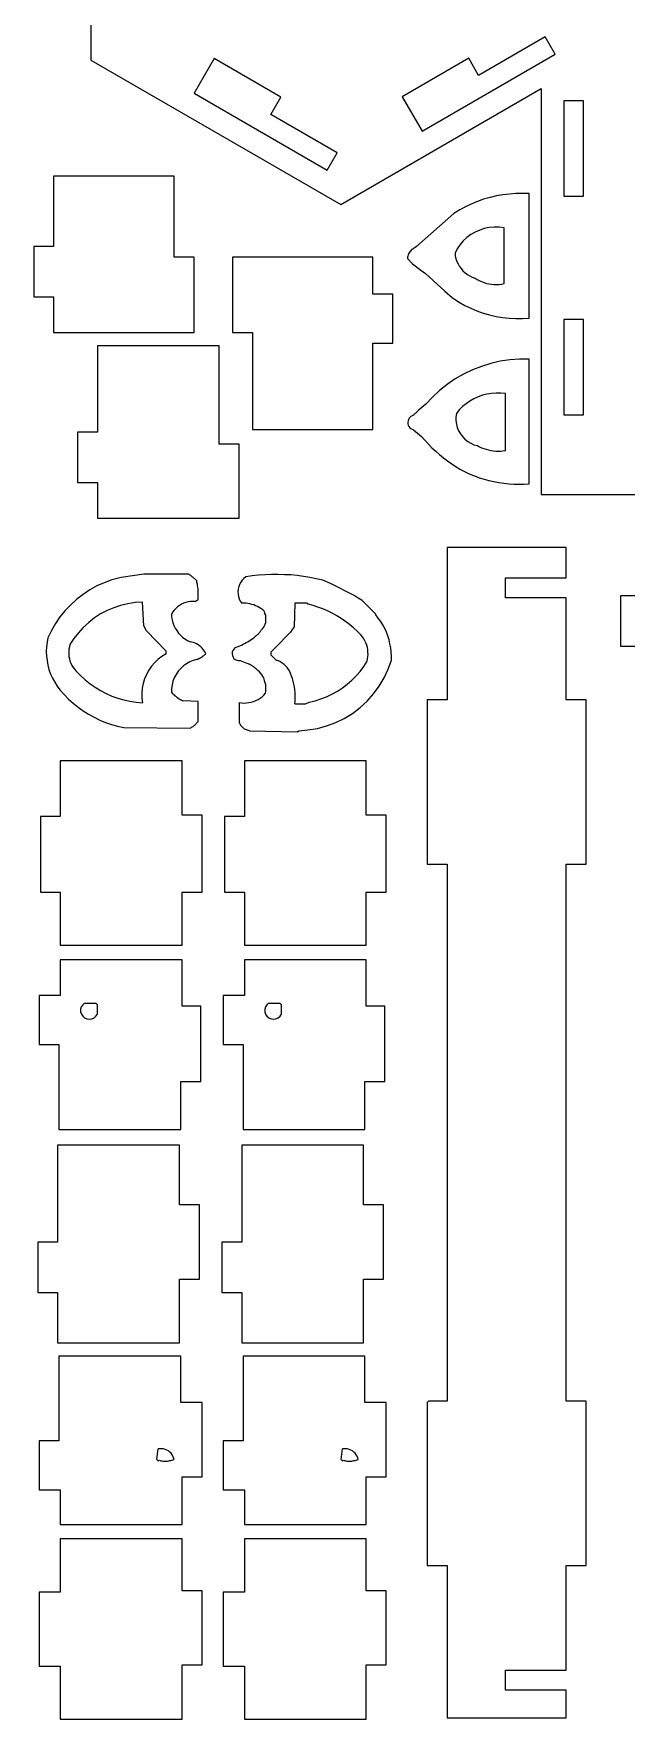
# Model space of a CAD drawing. Extents: x -3998 to 3998, y -3549 to 3549.
# Drawn here: x -608 to -161, y -3451 to -2179 of the extents above; entities that cross this region are included whole.
import ezdxf

# ---------------------------------------------------------------- set-up
doc = ezdxf.new("R2010")
doc.units = 0
doc.header["$MEASUREMENT"] = 0
doc.layers.get('0').update_dxf_attribs({"linetype": 'CONTINUOUS'})

msp = doc.modelspace()

# ---------------------------------------------------------------- linework, layer by layer
for p, q in [((-564.8, -1979.6), (-564.8, -2199.3)), ((-221.7, -2181.7), (-272, -2210.7)), ((-214.2, -2194.7), (-221.7, -2181.7)), ((-564.8, -2199.3), (-375.9, -2308.2)), ((-471.7, -2198.1), (-486.7, -2224.1)), ((-421.4, -2227.1), (-471.7, -2198.1)), ((-279.5, -2197.8), (-329.7, -2226.8)), ((-314.7, -2252.7), (-214.2, -2194.7)), ((-272, -2210.7), (-279.5, -2197.8)), ((-486.7, -2224.1), (-386.2, -2282.1)), ((-375.9, -2308.2), (-224.8, -2220.6)), ((-224.8, -2220.6), (-224.8, -2526.8)), ((-428.9, -2240.1), (-421.4, -2227.1)), ((-329.7, -2226.8), (-314.7, -2252.7)), ((-192.8, -2229.8), (-207.8, -2229.8)), ((-207.8, -2229.8), (-207.8, -2301.8)), ((-192.8, -2301.8), (-192.8, -2229.8)), ((-378.7, -2269.1), (-428.9, -2240.1)), ((-386.2, -2282.1), (-378.7, -2269.1)), ((-592.8, -2286.8), (-592.8, -2339.8)), ((-501.8, -2286.8), (-592.8, -2286.8)), ((-501.8, -2347.8), (-501.8, -2286.8)), ((-253.7, -2300.8), (-258.6, -2301.7)), ((-248.7, -2300.2), (-253.7, -2300.8)), ((-243.8, -2299.8), (-248.7, -2300.2)), ((-238.8, -2299.7), (-243.8, -2299.8)), ((-233.8, -2299.8), (-238.8, -2299.7)), ((-233.8, -2393.8), (-233.8, -2299.8)), ((-286.3, -2312.2), (-290.6, -2314.8)), ((-282, -2309.9), (-286.3, -2312.2)), ((-277.5, -2307.8), (-282, -2309.9)), ((-272.9, -2305.9), (-277.5, -2307.8)), ((-268.2, -2304.2), (-272.9, -2305.9)), ((-263.4, -2302.8), (-268.2, -2304.2)), ((-258.6, -2301.7), (-263.4, -2302.8)), ((-207.8, -2301.8), (-192.8, -2301.8)), ((-290.7, -2315), (-318.8, -2339.8)), ((-290.6, -2314.8), (-290.7, -2315)), ((-267.7, -2326.2), (-271.2, -2327.4)), ((-264, -2325.5), (-267.7, -2326.2)), ((-260.3, -2325.2), (-264, -2325.5)), ((-256.5, -2325.3), (-260.3, -2325.2)), ((-252.8, -2325.8), (-256.5, -2325.3)), ((-252.8, -2367.8), (-252.8, -2325.8)), ((-286, -2338.4), (-288.1, -2341.5)), ((-283.6, -2335.6), (-286, -2338.4)), ((-280.9, -2333), (-283.6, -2335.6)), ((-277.9, -2330.8), (-280.9, -2333)), ((-274.6, -2328.9), (-277.9, -2330.8)), ((-271.2, -2327.4), (-274.6, -2328.9)), ((-607.8, -2339.8), (-607.8, -2377.8)), ((-592.8, -2339.8), (-607.8, -2339.8)), ((-486.8, -2347.8), (-501.8, -2347.8)), ((-486.8, -2404.8), (-486.8, -2347.8)), ((-457.8, -2347.8), (-457.8, -2404.8)), ((-351.8, -2347.8), (-457.8, -2347.8)), ((-351.8, -2375.8), (-351.8, -2347.8)), ((-325.7, -2347.9), (-325.8, -2348.8)), ((-325.8, -2348.8), (-321.8, -2352.8)), ((-325.5, -2347.1), (-325.7, -2347.9)), ((-325.3, -2346.2), (-325.5, -2347.1)), ((-324.9, -2345.4), (-325.3, -2346.2)), ((-324.5, -2344.7), (-324.9, -2345.4)), ((-324, -2343.9), (-324.5, -2344.7)), ((-323.5, -2343.2), (-324, -2343.9)), ((-322.9, -2342.6), (-323.5, -2343.2)), ((-322.2, -2342), (-322.9, -2342.6)), ((-321.5, -2341.5), (-322.2, -2342)), ((-320.7, -2341), (-321.5, -2341.5)), ((-319.9, -2340.6), (-320.7, -2341)), ((-318.8, -2339.8), (-319.9, -2340.6)), ((-288.1, -2341.5), (-289.8, -2344.8)), ((-289.8, -2344.8), (-289.6, -2346.9)), ((-289.6, -2346.9), (-289.1, -2349)), ((-289.1, -2349), (-288.4, -2351)), ((-288.4, -2351), (-287.5, -2353)), ((-321.8, -2352.8), (-315.6, -2357.6)), ((-315.6, -2357.6), (-312.1, -2360.1)), ((-312.1, -2360.1), (-297.6, -2373.6)), ((-287.5, -2353), (-286.4, -2354.8)), ((-286.4, -2354.8), (-285.2, -2356.5)), ((-285.2, -2356.5), (-283.8, -2358.1)), ((-283.8, -2358.1), (-282.2, -2359.6)), ((-282.2, -2359.6), (-280.5, -2360.9)), ((-280.5, -2360.9), (-278.7, -2362)), ((-278.7, -2362), (-276.8, -2362.9)), ((-276.8, -2362.9), (-274.7, -2363.6)), ((-274.7, -2363.6), (-273.1, -2364.6)), ((-273.1, -2364.6), (-271.5, -2365.5)), ((-336.8, -2375.8), (-351.8, -2375.8)), ((-336.8, -2412.8), (-336.8, -2375.8)), ((-297.6, -2373.6), (-291.6, -2378.6)), ((-271.5, -2365.5), (-269.7, -2366.3)), ((-269.7, -2366.3), (-267.9, -2367)), ((-267.9, -2367), (-266.1, -2367.6)), ((-266.1, -2367.6), (-264.2, -2368)), ((-264.2, -2368), (-262.3, -2368.3)), ((-262.3, -2368.3), (-260.4, -2368.4)), ((-260.4, -2368.4), (-258.5, -2368.5)), ((-258.5, -2368.5), (-256.6, -2368.4)), ((-256.6, -2368.4), (-254.7, -2368.2)), ((-254.7, -2368.2), (-252.8, -2367.8)), ((-607.8, -2377.8), (-592.8, -2377.8)), ((-592.8, -2377.8), (-592.8, -2404.8)), ((-291.6, -2378.6), (-291, -2379.1)), ((-291, -2379.1), (-286.8, -2381.8)), ((-286.8, -2381.8), (-282.4, -2384.2)), ((-282.4, -2384.2), (-277.9, -2386.4)), ((-277.9, -2386.4), (-273.3, -2388.4)), ((-273.3, -2388.4), (-268.6, -2390)), ((-268.6, -2390), (-263.7, -2391.4)), ((-263.7, -2391.4), (-258.8, -2392.5)), ((-258.8, -2392.5), (-253.9, -2393.4)), ((-253.9, -2393.4), (-248.9, -2393.9)), ((-248.9, -2393.9), (-243.9, -2394.2)), ((-243.9, -2394.2), (-238.9, -2394.1)), ((-238.9, -2394.1), (-233.8, -2393.8)), ((-192.8, -2394.8), (-207.8, -2394.8)), ((-207.8, -2394.8), (-207.8, -2466.8)), ((-192.8, -2466.8), (-192.8, -2394.8)), ((-592.8, -2404.8), (-486.8, -2404.8)), ((-559.8, -2414.8), (-559.8, -2479.8)), ((-467.8, -2414.8), (-559.8, -2414.8)), ((-467.8, -2488.8), (-467.8, -2414.8)), ((-457.8, -2404.8), (-442.8, -2404.8)), ((-442.8, -2404.8), (-442.8, -2477.8)), ((-351.8, -2412.8), (-336.8, -2412.8)), ((-351.8, -2477.8), (-351.8, -2412.8)), ((-262.9, -2428.1), (-269.9, -2430.2)), ((-255.7, -2426.4), (-262.9, -2428.1)), ((-248.5, -2425.3), (-255.7, -2426.4)), ((-241.2, -2424.8), (-248.5, -2425.3)), ((-233.8, -2424.8), (-241.2, -2424.8)), ((-233.8, -2518.8), (-233.8, -2424.8)), ((-289.7, -2439.7), (-295.8, -2443.9)), ((-283.3, -2436.1), (-289.7, -2439.7)), ((-276.7, -2432.9), (-283.3, -2436.1)), ((-269.9, -2430.2), (-276.7, -2432.9)), ((-306.9, -2453.4), (-311.8, -2458.8)), ((-301.5, -2448.4), (-306.9, -2453.4)), ((-295.8, -2443.9), (-301.5, -2448.4)), ((-272.4, -2453.2), (-275.6, -2454.7)), ((-269.1, -2452), (-272.4, -2453.2)), ((-265.7, -2451.2), (-269.1, -2452)), ((-262.3, -2450.6), (-265.7, -2451.2)), ((-258.8, -2450.4), (-262.3, -2450.6)), ((-255.3, -2450.4), (-258.8, -2450.4)), ((-251.8, -2450.8), (-255.3, -2450.4)), ((-251.8, -2493.8), (-251.8, -2450.8)), ((-321.5, -2467), (-321, -2466.7)), ((-321, -2466.7), (-320.6, -2466.4)), ((-320.6, -2466.4), (-320.2, -2466)), ((-320.2, -2466), (-319.8, -2465.7)), ((-319.8, -2465.7), (-319.4, -2465.3)), ((-319.4, -2465.3), (-319, -2465)), ((-319, -2465), (-318.6, -2464.6)), ((-318.6, -2464.6), (-318.2, -2464.2)), ((-318.2, -2464.2), (-317.8, -2463.8)), ((-311.8, -2458.8), (-317.8, -2463.8)), ((-288.8, -2465.8), (-289.2, -2468.5)), ((-286.6, -2463.1), (-288.8, -2465.8)), ((-284.2, -2460.6), (-286.6, -2463.1)), ((-281.5, -2458.4), (-284.2, -2460.6)), ((-278.6, -2456.4), (-281.5, -2458.4)), ((-275.6, -2454.7), (-278.6, -2456.4)), ((-442.8, -2477.8), (-351.8, -2477.8)), ((-325.3, -2471.3), (-325.4, -2472.4)), ((-325.4, -2472.4), (-325.4, -2473.5)), ((-325.4, -2473.5), (-325.1, -2474.6)), ((-325, -2470.3), (-325.3, -2471.3)), ((-325.1, -2474.6), (-324.6, -2475.6)), ((-324.4, -2469.3), (-325, -2470.3)), ((-324.6, -2475.6), (-323.9, -2476.5)), ((-323.7, -2468.5), (-324.4, -2469.3)), ((-323.9, -2476.5), (-323.1, -2477.2)), ((-322.8, -2467.8), (-323.7, -2468.5)), ((-323.1, -2477.2), (-322.1, -2477.7)), ((-322.8, -2467.8), (-322.4, -2467.5)), ((-322.4, -2467.5), (-321.9, -2467.3)), ((-322.1, -2477.7), (-321.1, -2478.1)), ((-321.9, -2467.3), (-321.5, -2467)), ((-321.1, -2478.1), (-315.1, -2483.1)), ((-289.2, -2468.5), (-289.1, -2471.1)), ((-289.1, -2471.1), (-288.8, -2473.8)), ((-288.8, -2473.8), (-288.1, -2476.3)), ((-288.1, -2476.3), (-287.1, -2478.8)), ((-287.1, -2478.8), (-285.8, -2481.1)), ((-207.8, -2466.8), (-192.8, -2466.8)), ((-574.8, -2479.8), (-574.8, -2517.8)), ((-559.8, -2479.8), (-574.8, -2479.8)), ((-452.8, -2488.8), (-467.8, -2488.8)), ((-452.8, -2544.8), (-452.8, -2488.8)), ((-315.1, -2483.1), (-312.6, -2486)), ((-312.6, -2486), (-309.9, -2488.9)), ((-309.9, -2488.9), (-307.2, -2491.6)), ((-307.2, -2491.6), (-304.4, -2494.3)), ((-285.8, -2481.1), (-284.2, -2483.2)), ((-284.2, -2483.2), (-282.3, -2485.1)), ((-282.3, -2485.1), (-280.2, -2486.8)), ((-280.2, -2486.8), (-277.9, -2488.2)), ((-277.9, -2488.2), (-275.5, -2489.3)), ((-275.5, -2489.3), (-272.9, -2490)), ((-272.9, -2490), (-271.3, -2490.8)), ((-271.3, -2490.8), (-269.7, -2491.6)), ((-269.7, -2491.6), (-268, -2492.2)), ((-304.4, -2494.3), (-301.5, -2496.8)), ((-301.5, -2496.8), (-298.5, -2499.3)), ((-298.5, -2499.3), (-295.4, -2501.6)), ((-295.4, -2501.6), (-292.2, -2503.8)), ((-292.2, -2503.8), (-288.9, -2505.9)), ((-268, -2492.2), (-266.2, -2492.8)), ((-266.2, -2492.8), (-264.5, -2493.2)), ((-264.5, -2493.2), (-262.7, -2493.6)), ((-262.7, -2493.6), (-260.9, -2493.9)), ((-260.9, -2493.9), (-259.1, -2494.1)), ((-259.1, -2494.1), (-257.3, -2494.1)), ((-257.3, -2494.1), (-255.5, -2494.1)), ((-255.5, -2494.1), (-253.7, -2494)), ((-253.7, -2494), (-251.8, -2493.8)), ((-288.9, -2505.9), (-285.6, -2507.9)), ((-285.6, -2507.9), (-282.2, -2509.8)), ((-282.2, -2509.8), (-278.7, -2511.5)), ((-278.7, -2511.5), (-275.2, -2512.9)), ((-275.2, -2512.9), (-271.6, -2514.2)), ((-271.6, -2514.2), (-267.9, -2515.4)), ((-267.9, -2515.4), (-264.2, -2516.3)), ((-264.2, -2516.3), (-260.5, -2517.2)), ((-260.5, -2517.2), (-256.7, -2517.9)), ((-574.8, -2517.8), (-559.8, -2517.8)), ((-559.8, -2517.8), (-559.8, -2544.8)), ((-256.7, -2517.9), (-252.9, -2518.4)), ((-252.9, -2518.4), (-249.1, -2518.8)), ((-249.1, -2518.8), (-245.3, -2519)), ((-245.3, -2519), (-241.5, -2519.1)), ((-241.5, -2519.1), (-237.7, -2519)), ((-237.7, -2519), (-233.8, -2518.8)), ((-224.8, -2526.8), (424.2, -2526.8)), ((-559.8, -2544.8), (-452.8, -2544.8)), ((-295.8, -2566.8), (-295.8, -2681.8)), ((-205.8, -2566.8), (-295.8, -2566.8)), ((-205.8, -2589.8), (-205.8, -2566.8)), ((-554.6, -2593.4), (-560.1, -2595.9)), ((-548.8, -2591.3), (-554.6, -2593.4)), ((-542.9, -2589.7), (-548.8, -2591.3)), ((-541.8, -2589.5), (-542.9, -2589.7)), ((-524.8, -2587.1), (-541.8, -2589.5)), ((-490.8, -2587.1), (-524.8, -2587.1)), ((-490.3, -2587.4), (-490.8, -2587.1)), ((-489.7, -2587.8), (-490.3, -2587.4)), ((-489.2, -2588.1), (-489.7, -2587.8)), ((-488.7, -2588.5), (-489.2, -2588.1)), ((-488.2, -2588.9), (-488.7, -2588.5)), ((-487.6, -2589.3), (-488.2, -2588.9)), ((-487.2, -2589.7), (-487.6, -2589.3)), ((-486.7, -2590.2), (-487.2, -2589.7)), ((-486.2, -2590.6), (-486.7, -2590.2)), ((-485.7, -2591.1), (-486.2, -2590.6)), ((-485.3, -2591.6), (-485.7, -2591.1)), ((-484.8, -2592.1), (-485.3, -2591.6)), ((-484.6, -2593.2), (-484.8, -2592.1)), ((-484.3, -2594.4), (-484.6, -2593.2)), ((-451.6, -2593), (-452.5, -2594.7)), ((-450.5, -2591.5), (-451.6, -2593)), ((-449.2, -2590.2), (-450.5, -2591.5)), ((-447.7, -2589), (-449.2, -2590.2)), ((-442.9, -2588.3), (-447.7, -2589)), ((-438.1, -2587.8), (-442.9, -2588.3)), ((-433.2, -2587.5), (-438.1, -2587.8)), ((-428.4, -2587.3), (-433.2, -2587.5)), ((-423.5, -2587.2), (-428.4, -2587.3)), ((-418.6, -2587.4), (-423.5, -2587.2)), ((-413.8, -2587.6), (-418.6, -2587.4)), ((-408.9, -2588.1), (-413.8, -2587.6)), ((-404.1, -2588.7), (-408.9, -2588.1)), ((-399.3, -2589.5), (-404.1, -2588.7)), ((-394.5, -2590.4), (-399.3, -2589.5)), ((-389.7, -2591.5), (-394.5, -2590.4)), ((-383.9, -2594), (-389.7, -2591.5)), ((-251.8, -2589.8), (-205.8, -2589.8)), ((-251.8, -2604.8), (-251.8, -2589.8)), ((-575.4, -2605.9), (-579.9, -2610)), ((-570.6, -2602.2), (-575.4, -2605.9)), ((-565.5, -2598.8), (-570.6, -2602.2)), ((-560.1, -2595.9), (-565.5, -2598.8)), ((-485.9, -2607.7), (-483.8, -2606.1)), ((-484.1, -2595.5), (-484.3, -2594.4)), ((-483.9, -2596.7), (-484.1, -2595.5)), ((-483.8, -2597.8), (-483.9, -2596.7)), ((-483.7, -2599), (-483.8, -2597.8)), ((-483.8, -2606.1), (-483.7, -2604.9)), ((-483.6, -2600.2), (-483.7, -2599)), ((-483.7, -2603.7), (-483.6, -2602.5)), ((-483.7, -2604.9), (-483.7, -2603.7)), ((-483.6, -2601.4), (-483.6, -2600.2)), ((-483.6, -2602.5), (-483.6, -2601.4)), ((-453.5, -2598.3), (-453.7, -2600.1)), ((-453.7, -2600.1), (-453.6, -2602)), ((-453.6, -2602), (-453.3, -2603.8)), ((-453.1, -2596.4), (-453.5, -2598.3)), ((-453.3, -2603.8), (-452.7, -2605.6)), ((-452.5, -2594.7), (-453.1, -2596.4)), ((-452.7, -2605.6), (-451.9, -2607.3)), ((-366, -2603), (-383.9, -2594)), ((-363, -2605), (-366, -2603)), ((-359.8, -2606.8), (-363, -2605)), ((-205.8, -2604.8), (-251.8, -2604.8)), ((-205.8, -2681.8), (-205.8, -2604.8)), ((-164.8, -2603.3), (-164.8, -2641.3)), ((-149.8, -2603.3), (-164.8, -2603.3)), ((-588, -2619.2), (-591.4, -2624.2)), ((-584.1, -2614.4), (-588, -2619.2)), ((-579.9, -2610), (-584.1, -2614.4)), ((-557.3, -2617), (-561.9, -2620)), ((-552.4, -2614.4), (-557.3, -2617)), ((-547.4, -2612.3), (-552.4, -2614.4)), ((-542.2, -2610.5), (-547.4, -2612.3)), ((-536.8, -2609.3), (-542.2, -2610.5)), ((-531.3, -2608.4), (-536.8, -2609.3)), ((-525.8, -2608.1), (-531.3, -2608.4)), ((-524.6, -2625.9), (-525.8, -2608.1)), ((-502.9, -2615.5), (-503.8, -2617.1)), ((-503.8, -2617.1), (-503.7, -2619.3)), ((-503.7, -2619.3), (-503.4, -2621.5)), ((-501.9, -2614.1), (-502.9, -2615.5)), ((-500.6, -2612.8), (-501.9, -2614.1)), ((-499.3, -2611.6), (-500.6, -2612.8)), ((-497.9, -2610.5), (-499.3, -2611.6)), ((-496.3, -2609.6), (-497.9, -2610.5)), ((-494.7, -2608.9), (-496.3, -2609.6)), ((-493, -2608.3), (-494.7, -2608.9)), ((-491.3, -2607.9), (-493, -2608.3)), ((-489.5, -2607.6), (-491.3, -2607.9)), ((-487.7, -2607.5), (-489.5, -2607.6)), ((-485.9, -2607.7), (-487.7, -2607.5)), ((-451.9, -2607.3), (-450.8, -2608.8)), ((-449.3, -2608.8), (-450.8, -2608.8)), ((-447.8, -2608.9), (-449.3, -2608.8)), ((-446.3, -2609.1), (-447.8, -2608.9)), ((-444.7, -2609.4), (-446.3, -2609.1)), ((-443.3, -2609.8), (-444.7, -2609.4)), ((-441.8, -2610.2), (-443.3, -2609.8)), ((-440.4, -2610.8), (-441.8, -2610.2)), ((-439, -2611.4), (-440.4, -2610.8)), ((-437.6, -2612.2), (-439, -2611.4)), ((-436.3, -2613), (-437.6, -2612.2)), ((-435, -2613.9), (-436.3, -2613)), ((-433.8, -2614.8), (-435, -2613.9)), ((-433.8, -2614.8), (-433.5, -2616.7)), ((-433.5, -2616.7), (-432.8, -2617.8)), ((-432.8, -2617.8), (-432.8, -2623.8)), ((-410.8, -2608.8), (-411.3, -2626.8)), ((-401.8, -2608.8), (-410.8, -2608.8)), ((-400.7, -2609.5), (-401.8, -2608.8)), ((-397, -2610.5), (-400.7, -2609.5)), ((-393.3, -2611.8), (-397, -2610.5)), ((-389.6, -2613.1), (-393.3, -2611.8)), ((-386, -2614.7), (-389.6, -2613.1)), ((-382.5, -2616.4), (-386, -2614.7)), ((-379.1, -2618.3), (-382.5, -2616.4)), ((-375.8, -2620.4), (-379.1, -2618.3)), ((-349.8, -2616.8), (-359.8, -2606.8)), ((-349.6, -2617.6), (-349.8, -2616.8)), ((-347.7, -2620.1), (-349.6, -2617.6)), ((-594.5, -2629.5), (-597.1, -2635)), ((-591.4, -2624.2), (-594.5, -2629.5)), ((-574.1, -2631.2), (-577.5, -2635.5)), ((-570.4, -2627.1), (-574.1, -2631.2)), ((-566.3, -2623.4), (-570.4, -2627.1)), ((-561.9, -2620), (-566.3, -2623.4)), ((-522.6, -2629.8), (-524.6, -2625.9)), ((-507.8, -2645.1), (-522.6, -2629.8)), ((-503.4, -2621.5), (-502.8, -2623.6)), ((-502.8, -2623.6), (-502.1, -2625.7)), ((-502.1, -2625.7), (-501.1, -2627.7)), ((-501.1, -2627.7), (-499.9, -2629.6)), ((-499.9, -2629.6), (-498.6, -2631.4)), ((-498.6, -2631.4), (-497.1, -2633)), ((-438.4, -2632.2), (-438, -2631.7)), ((-438, -2631.7), (-437.6, -2631.3)), ((-437.6, -2631.3), (-437.2, -2630.8)), ((-437.2, -2630.8), (-436.8, -2630.3)), ((-436.8, -2630.3), (-436.5, -2629.8)), ((-436.5, -2629.8), (-436.2, -2629.3)), ((-436.2, -2629.3), (-435.8, -2628.8)), ((-434.1, -2626.7), (-435.8, -2628.8)), ((-432.8, -2623.8), (-434.1, -2626.7)), ((-414, -2630.7), (-425.8, -2642.8)), ((-412.8, -2628.8), (-414, -2630.7)), ((-411.3, -2626.8), (-412.8, -2628.8)), ((-372.6, -2622.6), (-375.8, -2620.4)), ((-369.5, -2624.9), (-372.6, -2622.6)), ((-366.5, -2627.4), (-369.5, -2624.9)), ((-363.6, -2630), (-366.5, -2627.4)), ((-360.8, -2632.8), (-363.6, -2630)), ((-345.9, -2622.6), (-347.7, -2620.1)), ((-344.3, -2625.2), (-345.9, -2622.6)), ((-342.9, -2627.9), (-344.3, -2625.2)), ((-341.6, -2630.7), (-342.9, -2627.9)), ((-340.5, -2633.6), (-341.6, -2630.7)), ((-598.2, -2641.8), (-598.4, -2645.3)), ((-597.8, -2638.4), (-598.2, -2641.8)), ((-597.1, -2635), (-597.8, -2638.4)), ((-581.3, -2643.6), (-581.4, -2645.4)), ((-580.9, -2641.9), (-581.3, -2643.6)), ((-580.5, -2640.1), (-580.9, -2641.9)), ((-577.5, -2635.5), (-580.5, -2640.1)), ((-497.1, -2633), (-495.5, -2634.5)), ((-495.5, -2634.5), (-493.7, -2635.8)), ((-493.7, -2635.8), (-491.8, -2636.9)), ((-491.8, -2636.9), (-489.7, -2637.9)), ((-488.5, -2638.2), (-489.7, -2637.9)), ((-487.2, -2638.6), (-488.5, -2638.2)), ((-486, -2639.1), (-487.2, -2638.6)), ((-484.9, -2639.6), (-486, -2639.1)), ((-483.8, -2640.3), (-484.9, -2639.6)), ((-482.7, -2641.1), (-483.8, -2640.3)), ((-481.7, -2641.9), (-482.7, -2641.1)), ((-480.8, -2642.8), (-481.7, -2641.9)), ((-479.9, -2643.8), (-480.8, -2642.8)), ((-479.2, -2644.8), (-479.9, -2643.8)), ((-457.6, -2644.5), (-458, -2645.7)), ((-456.8, -2643.5), (-457.6, -2644.5)), ((-455.9, -2642.6), (-456.8, -2643.5)), ((-454.7, -2642), (-455.9, -2642.6)), ((-454.7, -2642), (-453.5, -2641.5)), ((-453.5, -2641.5), (-452.2, -2641)), ((-452.2, -2641), (-451, -2640.5)), ((-451, -2640.5), (-449.8, -2639.9)), ((-449.8, -2639.9), (-448.6, -2639.3)), ((-448.6, -2639.3), (-447.4, -2638.6)), ((-447.4, -2638.6), (-446.2, -2637.9)), ((-446.2, -2637.9), (-445.1, -2637.2)), ((-445.1, -2637.2), (-444, -2636.5)), ((-444, -2636.5), (-442.9, -2635.7)), ((-442.9, -2635.7), (-441.8, -2634.9)), ((-441.8, -2634.9), (-440.7, -2634)), ((-440.7, -2634), (-440.2, -2633.7)), ((-440.2, -2633.7), (-439.8, -2633.3)), ((-439.8, -2633.3), (-439.3, -2633)), ((-439.3, -2633), (-438.8, -2632.6)), ((-438.8, -2632.6), (-438.4, -2632.2)), ((-425.8, -2642.8), (-428.8, -2645.8)), ((-359.7, -2634.2), (-360.8, -2632.8)), ((-358.7, -2635.7), (-359.7, -2634.2)), ((-357.8, -2637.2), (-358.7, -2635.7)), ((-357.1, -2638.8), (-357.8, -2637.2)), ((-356.5, -2640.5), (-357.1, -2638.8)), ((-356, -2642.2), (-356.5, -2640.5)), ((-355.7, -2643.9), (-356, -2642.2)), ((-355.5, -2645.7), (-355.7, -2643.9)), ((-339.6, -2636.6), (-340.5, -2633.6)), ((-338.9, -2639.6), (-339.6, -2636.6)), ((-338.3, -2642.6), (-338.9, -2639.6)), ((-338, -2645.7), (-338.3, -2642.6)), ((-164.8, -2641.3), (-149.8, -2641.3)), ((-598.4, -2645.3), (-598.2, -2648.8)), ((-598.2, -2648.8), (-597.8, -2652.2)), ((-597.8, -2652.2), (-597.2, -2655.6)), ((-597.2, -2655.6), (-596.3, -2659)), ((-581.4, -2645.4), (-581.4, -2647.2)), ((-581.4, -2647.2), (-581.3, -2649)), ((-581.3, -2649), (-580.9, -2650.8)), ((-580.9, -2650.8), (-580.5, -2652.5)), ((-580.5, -2652.5), (-579.8, -2654.2)), ((-579.8, -2654.2), (-579, -2655.8)), ((-579, -2655.8), (-578.1, -2657.3)), ((-578.1, -2657.3), (-577, -2658.7)), ((-518.9, -2656.5), (-521, -2659.5)), ((-516.5, -2653.7), (-518.9, -2656.5)), ((-513.9, -2651.2), (-516.5, -2653.7)), ((-511, -2649), (-513.9, -2651.2)), ((-507.8, -2647.1), (-511, -2649)), ((-507.8, -2647.1), (-507.8, -2645.1)), ((-494.8, -2656.2), (-496.9, -2658.1)), ((-492.5, -2654.5), (-494.8, -2656.2)), ((-490.1, -2653.1), (-492.5, -2654.5)), ((-487.5, -2652), (-490.1, -2653.1)), ((-484.7, -2651.3), (-487.5, -2652)), ((-484.7, -2651.3), (-484.1, -2651)), ((-484.1, -2651), (-483.5, -2650.7)), ((-483.5, -2650.7), (-482.9, -2650.5)), ((-482.9, -2650.5), (-482.3, -2650.2)), ((-482.3, -2650.2), (-481.7, -2649.8)), ((-481.7, -2649.8), (-481.1, -2649.5)), ((-481.1, -2649.5), (-480.5, -2649.1)), ((-480.5, -2649.1), (-480, -2648.7)), ((-480, -2648.7), (-479.4, -2648.4)), ((-479.4, -2648.4), (-478.9, -2647.9)), ((-478.5, -2645.9), (-479.2, -2644.8)), ((-478.9, -2647.9), (-478.4, -2647.5)), ((-477.8, -2647.1), (-478.5, -2645.9)), ((-478.4, -2647.5), (-477.8, -2647.1)), ((-458, -2645.7), (-458.1, -2647)), ((-458.1, -2647), (-457.9, -2648.3)), ((-457.9, -2648.3), (-457.4, -2649.5)), ((-457.4, -2649.5), (-456.7, -2650.5)), ((-456.7, -2650.5), (-455.7, -2651.3)), ((-455.7, -2651.3), (-454.5, -2651.9)), ((-454.5, -2651.9), (-453.2, -2652.1)), ((-453.2, -2652.1), (-451.9, -2652)), ((-451.9, -2652), (-445.7, -2654.6)), ((-445.1, -2654.9), (-445.7, -2654.6)), ((-444.4, -2655.3), (-445.1, -2654.9)), ((-443.8, -2655.6), (-444.4, -2655.3)), ((-443.2, -2656), (-443.8, -2655.6)), ((-442.6, -2656.4), (-443.2, -2656)), ((-442, -2656.8), (-442.6, -2656.4)), ((-441.4, -2657.2), (-442, -2656.8)), ((-440.8, -2657.6), (-441.4, -2657.2)), ((-428.8, -2645.8), (-428.8, -2647.8)), ((-428.8, -2647.8), (-424.8, -2651.8)), ((-424.8, -2651.8), (-423.9, -2652)), ((-423, -2652.4), (-423.9, -2652)), ((-422.1, -2652.9), (-423, -2652.4)), ((-421.2, -2653.4), (-422.1, -2652.9)), ((-420.4, -2654), (-421.2, -2653.4)), ((-419.6, -2654.6), (-420.4, -2654)), ((-418.8, -2655.2), (-419.6, -2654.6)), ((-418, -2655.9), (-418.8, -2655.2)), ((-417.3, -2656.6), (-418, -2655.9)), ((-416.6, -2657.4), (-417.3, -2656.6)), ((-416, -2658.1), (-416.6, -2657.4)), ((-361.4, -2660.3), (-358.7, -2656.6)), ((-358.7, -2656.6), (-356.2, -2652.7)), ((-356.2, -2652.7), (-355.8, -2651)), ((-355.8, -2651), (-355.5, -2649.2)), ((-355.4, -2647.5), (-355.5, -2645.7)), ((-355.5, -2649.2), (-355.4, -2647.5)), ((-340.2, -2658.7), (-337.8, -2651.8)), ((-337.8, -2648.7), (-338, -2645.7)), ((-337.8, -2651.8), (-337.8, -2648.7)), ((-596.3, -2659), (-595.1, -2662.3)), ((-595.1, -2662.3), (-593.7, -2665.5)), ((-593.7, -2665.5), (-592, -2668.5)), ((-592, -2668.5), (-590.2, -2671.4)), ((-577, -2658.7), (-575.8, -2660.1)), ((-575.8, -2660.1), (-572.6, -2663.5)), ((-572.6, -2663.5), (-569, -2666.6)), ((-569, -2666.6), (-565.3, -2669.6)), ((-565.3, -2669.6), (-561.4, -2672.3)), ((-525.3, -2669.5), (-526, -2673.1)), ((-524.2, -2666), (-525.3, -2669.5)), ((-522.8, -2662.7), (-524.2, -2666)), ((-521, -2659.5), (-522.8, -2662.7)), ((-502.7, -2667.7), (-503.4, -2670.4)), ((-501.7, -2665.1), (-502.7, -2667.7)), ((-500.4, -2662.6), (-501.7, -2665.1)), ((-498.8, -2660.2), (-500.4, -2662.6)), ((-496.9, -2658.1), (-498.8, -2660.2)), ((-440.3, -2658.1), (-440.8, -2657.6)), ((-439.7, -2658.6), (-440.3, -2658.1)), ((-439.2, -2659.1), (-439.7, -2658.6)), ((-438.7, -2659.6), (-439.2, -2659.1)), ((-437.5, -2660.7), (-438.7, -2659.6)), ((-436.5, -2661.9), (-437.5, -2660.7)), ((-435.5, -2663.2), (-436.5, -2661.9)), ((-434.7, -2664.5), (-435.5, -2663.2)), ((-434, -2665.9), (-434.7, -2664.5)), ((-433.5, -2667.4), (-434, -2665.9)), ((-433, -2668.9), (-433.5, -2667.4)), ((-432.7, -2670.5), (-433, -2668.9)), ((-415.4, -2659), (-416, -2658.1)), ((-414.8, -2659.8), (-415.4, -2659)), ((-414, -2661.8), (-414.8, -2659.8)), ((-413.2, -2663.8), (-414, -2661.8)), ((-412.5, -2665.8), (-413.2, -2663.8)), ((-411.9, -2667.8), (-412.5, -2665.8)), ((-411.5, -2669.9), (-411.9, -2667.8)), ((-411.1, -2672), (-411.5, -2669.9)), ((-374.8, -2672.8), (-371.1, -2670)), ((-371.1, -2670), (-367.7, -2667)), ((-367.7, -2667), (-364.4, -2663.7)), ((-364.4, -2663.7), (-361.4, -2660.3)), ((-347, -2671.5), (-343.3, -2665.2)), ((-343.3, -2665.2), (-340.2, -2658.7)), ((-590.2, -2671.4), (-588.1, -2674.2)), ((-588.1, -2674.2), (-584.9, -2677.8)), ((-584.9, -2677.8), (-581.6, -2681.2)), ((-581.6, -2681.2), (-578.1, -2684.4)), ((-561.4, -2672.3), (-557.4, -2674.8)), ((-557.4, -2674.8), (-553.2, -2676.9)), ((-553.2, -2676.9), (-548.9, -2678.9)), ((-548.9, -2678.9), (-544.4, -2680.5)), ((-544.4, -2680.5), (-539.9, -2681.8)), ((-539.9, -2681.8), (-535.2, -2682.9)), ((-535.2, -2682.9), (-530.6, -2683.6)), ((-526, -2673.1), (-526.3, -2676.8)), ((-526.3, -2676.8), (-526.3, -2680.4)), ((-526.3, -2680.4), (-525.8, -2684.1)), ((-503.4, -2670.4), (-503.8, -2673.2)), ((-503.8, -2673.2), (-503.8, -2676.1)), ((-503.8, -2676.1), (-503.2, -2676.8)), ((-503.2, -2676.8), (-502.6, -2677.4)), ((-502.6, -2677.4), (-501.9, -2678.1)), ((-501.9, -2678.1), (-501.2, -2678.7)), ((-501.2, -2678.7), (-500.4, -2679.3)), ((-500.4, -2679.3), (-499.7, -2679.8)), ((-499.7, -2679.8), (-498.9, -2680.4)), ((-498.9, -2680.4), (-498.1, -2680.9)), ((-498.1, -2680.9), (-497.3, -2681.4)), ((-497.3, -2681.4), (-496.5, -2681.8)), ((-496.5, -2681.8), (-495.7, -2682.2)), ((-495.7, -2682.2), (-494.8, -2682.6)), ((-483.8, -2683.1), (-494.8, -2682.6)), ((-441.9, -2683), (-440.2, -2682.3)), ((-440.2, -2682.3), (-438.5, -2681.5)), ((-438.5, -2681.5), (-437, -2680.5)), ((-437, -2680.5), (-435.5, -2679.4)), ((-435.5, -2679.4), (-434.1, -2678.2)), ((-434.1, -2678.2), (-432.8, -2676.8)), ((-432.8, -2676.8), (-432.6, -2675.2)), ((-432.5, -2672.1), (-432.7, -2670.5)), ((-432.6, -2675.2), (-432.5, -2673.7)), ((-432.5, -2673.7), (-432.5, -2672.1)), ((-410.8, -2674.2), (-411.1, -2672)), ((-410.6, -2676.3), (-410.8, -2674.2)), ((-410.8, -2684.8), (-410.6, -2682.7)), ((-410.5, -2678.4), (-410.6, -2676.3)), ((-410.6, -2682.7), (-410.5, -2680.6)), ((-410.5, -2680.6), (-410.5, -2678.4)), ((-399.9, -2683.5), (-395.5, -2682.5)), ((-395.5, -2682.5), (-391.1, -2681.1)), ((-391.1, -2681.1), (-386.8, -2679.5)), ((-386.8, -2679.5), (-382.7, -2677.5)), ((-382.7, -2677.5), (-378.6, -2675.3)), ((-378.6, -2675.3), (-374.8, -2672.8)), ((-361.4, -2687.6), (-356.1, -2682.7)), ((-356.1, -2682.7), (-351.3, -2677.3)), ((-351.3, -2677.3), (-347, -2671.5)), ((-310.8, -2681.8), (-310.8, -2805.8)), ((-295.8, -2681.8), (-310.8, -2681.8)), ((-190.8, -2681.8), (-205.8, -2681.8)), ((-190.8, -2805.8), (-190.8, -2681.8)), ((-578.1, -2684.4), (-574.4, -2687.4)), ((-574.4, -2687.4), (-570.5, -2690.1)), ((-570.5, -2690.1), (-566.5, -2692.7)), ((-566.5, -2692.7), (-562.3, -2694.9)), ((-562.3, -2694.9), (-558, -2697)), ((-530.6, -2683.6), (-525.8, -2684.1)), ((-483.8, -2698.1), (-483.8, -2683.1)), ((-452.8, -2683.8), (-452.8, -2698.8)), ((-452.8, -2683.8), (-451, -2684.1)), ((-451, -2684.1), (-449.2, -2684.2)), ((-449.2, -2684.2), (-447.3, -2684.1)), ((-447.3, -2684.1), (-445.5, -2683.9)), ((-445.5, -2683.9), (-443.7, -2683.5)), ((-443.7, -2683.5), (-441.9, -2683)), ((-410.8, -2684.8), (-402.8, -2684.8)), ((-402.8, -2684.8), (-399.9, -2683.5)), ((-373.4, -2695.8), (-367.2, -2692)), ((-367.2, -2692), (-361.4, -2687.6)), ((-558, -2697), (-553.6, -2698.8)), ((-553.6, -2698.8), (-549.1, -2700.3)), ((-549.1, -2700.3), (-544.5, -2701.6)), ((-544.5, -2701.6), (-539.8, -2702.6)), ((-539.8, -2702.6), (-489.8, -2703.1)), ((-489.8, -2703.1), (-489.3, -2702.8)), ((-489.3, -2702.8), (-488.7, -2702.5)), ((-488.7, -2702.5), (-488.1, -2702.1)), ((-488.1, -2702.1), (-487.5, -2701.8)), ((-487.5, -2701.8), (-487, -2701.4)), ((-487, -2701.4), (-486.5, -2701)), ((-486.5, -2701), (-486, -2700.6)), ((-486, -2700.6), (-485.5, -2700.1)), ((-485.5, -2700.1), (-485.1, -2699.6)), ((-485.1, -2699.6), (-484.6, -2699.1)), ((-484.6, -2699.1), (-484.2, -2698.6)), ((-484.2, -2698.6), (-483.8, -2698.1)), ((-452.8, -2698.8), (-451.8, -2700.8)), ((-451.8, -2700.8), (-448.8, -2703.8)), ((-444.9, -2705.1), (-448.8, -2703.8)), ((-444.9, -2705.1), (-408.8, -2705.8)), ((-408.8, -2705.8), (-407.8, -2705.2)), ((-407.8, -2705.2), (-400.9, -2704.4)), ((-400.9, -2704.4), (-393.7, -2703.3)), ((-393.7, -2703.3), (-386.7, -2701.4)), ((-386.7, -2701.4), (-379.9, -2698.9)), ((-379.9, -2698.9), (-373.4, -2695.8)), ((-587.8, -2727.8), (-587.8, -2769.8)), ((-495.8, -2727.8), (-587.8, -2727.8)), ((-495.8, -2768.8), (-495.8, -2727.8)), ((-448.8, -2727.8), (-448.8, -2769.8)), ((-356.8, -2727.8), (-448.8, -2727.8)), ((-356.8, -2768.8), (-356.8, -2727.8)), ((-602.8, -2769.8), (-602.8, -2826.8)), ((-587.8, -2769.8), (-602.8, -2769.8)), ((-480.8, -2768.8), (-495.8, -2768.8)), ((-480.8, -2826.8), (-480.8, -2768.8)), ((-463.8, -2769.8), (-463.8, -2826.8)), ((-448.8, -2769.8), (-463.8, -2769.8)), ((-341.8, -2768.8), (-356.8, -2768.8)), ((-341.8, -2826.8), (-341.8, -2768.8)), ((-310.8, -2805.8), (-295.8, -2805.8)), ((-295.8, -2805.8), (-295.8, -3210.8)), ((-205.8, -2805.8), (-190.8, -2805.8)), ((-205.8, -3210.8), (-205.8, -2805.8)), ((-602.8, -2826.8), (-587.8, -2826.8)), ((-587.8, -2826.8), (-587.8, -2866.8)), ((-495.8, -2826.8), (-480.8, -2826.8)), ((-495.8, -2866.8), (-495.8, -2826.8)), ((-463.8, -2826.8), (-448.8, -2826.8)), ((-448.8, -2826.8), (-448.8, -2866.8)), ((-356.8, -2826.8), (-341.8, -2826.8)), ((-356.8, -2866.8), (-356.8, -2826.8)), ((-587.8, -2866.8), (-495.8, -2866.8)), ((-448.8, -2866.8), (-356.8, -2866.8)), ((-587.8, -2877.8), (-587.8, -2904.8)), ((-495.8, -2877.8), (-587.8, -2877.8)), ((-495.8, -2912.8), (-495.8, -2877.8)), ((-448.8, -2877.8), (-448.8, -2904.8)), ((-356.8, -2877.8), (-448.8, -2877.8)), ((-356.8, -2912.8), (-356.8, -2877.8)), ((-603.8, -2904.8), (-603.8, -2941.8)), ((-587.8, -2904.8), (-603.8, -2904.8)), ((-570.8, -2911.8), (-571.9, -2913.4)), ((-569.8, -2910.8), (-570.8, -2911.8)), ((-560.8, -2910.8), (-569.8, -2910.8)), ((-559.8, -2911.8), (-560.8, -2910.8)), ((-559.8, -2918.8), (-559.8, -2911.8)), ((-464.8, -2904.8), (-464.8, -2941.8)), ((-448.8, -2904.8), (-464.8, -2904.8)), ((-431.8, -2911.8), (-432.9, -2913.4)), ((-430.8, -2910.8), (-431.8, -2911.8)), ((-421.8, -2910.8), (-430.8, -2910.8)), ((-420.8, -2911.8), (-421.8, -2910.8)), ((-420.8, -2918.8), (-420.8, -2911.8)), ((-571.9, -2913.4), (-572.4, -2915.2)), ((-572.4, -2915.2), (-572.4, -2917.1)), ((-572.4, -2917.1), (-571.8, -2918.9)), ((-571.8, -2918.9), (-570.8, -2920.5)), ((-570.8, -2920.5), (-569.4, -2921.7)), ((-569.4, -2921.7), (-567.7, -2922.5)), ((-567.7, -2922.5), (-565.8, -2922.7)), ((-565.8, -2922.7), (-564, -2922.4)), ((-564, -2922.4), (-562.3, -2921.6)), ((-562.3, -2921.6), (-560.9, -2920.4)), ((-560.9, -2920.4), (-559.8, -2918.8)), ((-481.8, -2912.8), (-495.8, -2912.8)), ((-481.8, -2969.8), (-481.8, -2912.8)), ((-432.9, -2913.4), (-433.4, -2915.2)), ((-433.4, -2915.2), (-433.4, -2917.1)), ((-433.4, -2917.1), (-432.8, -2918.9)), ((-432.8, -2918.9), (-431.8, -2920.5)), ((-431.8, -2920.5), (-430.4, -2921.7)), ((-430.4, -2921.7), (-428.7, -2922.5)), ((-428.7, -2922.5), (-426.8, -2922.7)), ((-426.8, -2922.7), (-425, -2922.4)), ((-425, -2922.4), (-423.3, -2921.6)), ((-423.3, -2921.6), (-421.9, -2920.4)), ((-421.9, -2920.4), (-420.8, -2918.8)), ((-342.8, -2912.8), (-356.8, -2912.8)), ((-342.8, -2969.8), (-342.8, -2912.8)), ((-603.8, -2941.8), (-588.8, -2941.8)), ((-588.8, -2941.8), (-588.8, -3005.8)), ((-464.8, -2941.8), (-449.8, -2941.8)), ((-449.8, -2941.8), (-449.8, -3005.8)), ((-496.8, -2969.8), (-481.8, -2969.8)), ((-496.8, -3005.8), (-496.8, -2969.8)), ((-357.8, -2969.8), (-342.8, -2969.8)), ((-357.8, -3005.8), (-357.8, -2969.8)), ((-588.8, -3005.8), (-496.8, -3005.8)), ((-449.8, -3005.8), (-357.8, -3005.8)), ((-589.8, -3017.8), (-589.8, -3090.8)), ((-497.8, -3017.8), (-589.8, -3017.8)), ((-497.8, -3062.8), (-497.8, -3017.8)), ((-450.8, -3017.8), (-450.8, -3090.8)), ((-358.8, -3017.8), (-450.8, -3017.8)), ((-358.8, -3062.8), (-358.8, -3017.8)), ((-482.8, -3062.8), (-497.8, -3062.8)), ((-482.8, -3118.8), (-482.8, -3062.8)), ((-343.8, -3062.8), (-358.8, -3062.8)), ((-343.8, -3118.8), (-343.8, -3062.8)), ((-604.8, -3090.8), (-604.8, -3128.8)), ((-589.8, -3090.8), (-604.8, -3090.8)), ((-465.8, -3090.8), (-465.8, -3128.8)), ((-450.8, -3090.8), (-465.8, -3090.8)), ((-497.8, -3118.8), (-482.8, -3118.8)), ((-497.8, -3166.8), (-497.8, -3118.8)), ((-358.8, -3118.8), (-343.8, -3118.8)), ((-358.8, -3166.8), (-358.8, -3118.8)), ((-604.8, -3128.8), (-589.8, -3128.8)), ((-589.8, -3128.8), (-589.8, -3166.8)), ((-465.8, -3128.8), (-450.8, -3128.8)), ((-450.8, -3128.8), (-450.8, -3166.8)), ((-589.8, -3166.8), (-497.8, -3166.8)), ((-588.8, -3176.8), (-588.8, -3240.8)), ((-496.8, -3176.8), (-588.8, -3176.8)), ((-496.8, -3211.8), (-496.8, -3176.8)), ((-450.8, -3166.8), (-358.8, -3166.8)), ((-449.8, -3176.8), (-449.8, -3240.8)), ((-357.8, -3176.8), (-449.8, -3176.8)), ((-357.8, -3211.8), (-357.8, -3176.8)), ((-480.8, -3211.8), (-496.8, -3211.8)), ((-480.8, -3267.8), (-480.8, -3211.8)), ((-341.8, -3211.8), (-357.8, -3211.8)), ((-341.8, -3267.8), (-341.8, -3211.8)), ((-309.8, -3210.8), (-310.8, -3211.8)), ((-310.8, -3211.8), (-310.8, -3334.8)), ((-295.8, -3210.8), (-309.8, -3210.8)), ((-190.8, -3210.8), (-205.8, -3210.8)), ((-190.8, -3334.8), (-190.8, -3210.8)), ((-603.8, -3240.8), (-603.8, -3277.8)), ((-588.8, -3240.8), (-603.8, -3240.8)), ((-464.8, -3240.8), (-464.8, -3277.8)), ((-449.8, -3240.8), (-464.8, -3240.8)), ((-514.8, -3254.8), (-513.8, -3246.8)), ((-513.8, -3255.8), (-514.8, -3254.8)), ((-512.5, -3246.7), (-513.8, -3246.8)), ((-511.2, -3246.7), (-512.5, -3246.7)), ((-509.9, -3246.9), (-511.2, -3246.7)), ((-508.6, -3247.2), (-509.9, -3246.9)), ((-507.4, -3247.7), (-508.6, -3247.2)), ((-506.2, -3248.4), (-507.4, -3247.7)), ((-505.2, -3249.2), (-506.2, -3248.4)), ((-504.2, -3250.1), (-505.2, -3249.2)), ((-503.4, -3251.2), (-504.2, -3250.1)), ((-503.5, -3255.3), (-502.6, -3255.1)), ((-502.7, -3252.3), (-503.4, -3251.2)), ((-502.2, -3253.5), (-502.7, -3252.3)), ((-502.6, -3255.1), (-501.8, -3254.8)), ((-501.8, -3254.8), (-502.2, -3253.5)), ((-375.8, -3254.8), (-374.8, -3246.8)), ((-374.8, -3255.8), (-375.8, -3254.8)), ((-373.5, -3246.7), (-374.8, -3246.8)), ((-372.2, -3246.7), (-373.5, -3246.7)), ((-370.9, -3246.9), (-372.2, -3246.7)), ((-369.6, -3247.2), (-370.9, -3246.9)), ((-368.4, -3247.7), (-369.6, -3247.2)), ((-367.2, -3248.4), (-368.4, -3247.7)), ((-366.2, -3249.2), (-367.2, -3248.4)), ((-365.2, -3250.1), (-366.2, -3249.2)), ((-364.4, -3251.2), (-365.2, -3250.1)), ((-364.5, -3255.3), (-363.6, -3255.1)), ((-363.7, -3252.3), (-364.4, -3251.2)), ((-363.2, -3253.5), (-363.7, -3252.3)), ((-363.6, -3255.1), (-362.8, -3254.8)), ((-362.8, -3254.8), (-363.2, -3253.5)), ((-513.8, -3255.8), (-512.8, -3255.3)), ((-512.8, -3255.3), (-511.8, -3255.8)), ((-511.8, -3255.8), (-511, -3255.9)), ((-511, -3255.9), (-510.2, -3256)), ((-510.2, -3256), (-509.3, -3256)), ((-509.3, -3256), (-508.5, -3256)), ((-508.5, -3256), (-507.6, -3256)), ((-507.6, -3256), (-506.8, -3256)), ((-506.8, -3256), (-505.9, -3255.9)), ((-505.9, -3255.9), (-505.1, -3255.7)), ((-505.1, -3255.7), (-504.3, -3255.5)), ((-504.3, -3255.5), (-503.5, -3255.3)), ((-495.8, -3267.8), (-480.8, -3267.8)), ((-495.8, -3303.8), (-495.8, -3267.8)), ((-374.8, -3255.8), (-373.8, -3255.3)), ((-373.8, -3255.3), (-372.8, -3255.8)), ((-372.8, -3255.8), (-372, -3255.9)), ((-372, -3255.9), (-371.2, -3256)), ((-371.2, -3256), (-370.3, -3256)), ((-370.3, -3256), (-369.5, -3256)), ((-369.5, -3256), (-368.6, -3256)), ((-368.6, -3256), (-367.8, -3256)), ((-367.8, -3256), (-366.9, -3255.9)), ((-366.9, -3255.9), (-366.1, -3255.7)), ((-366.1, -3255.7), (-365.3, -3255.5)), ((-365.3, -3255.5), (-364.5, -3255.3)), ((-356.8, -3267.8), (-341.8, -3267.8)), ((-356.8, -3303.8), (-356.8, -3267.8)), ((-603.8, -3277.8), (-587.8, -3277.8)), ((-587.8, -3277.8), (-587.8, -3303.8)), ((-464.8, -3277.8), (-448.8, -3277.8)), ((-448.8, -3277.8), (-448.8, -3303.8)), ((-587.8, -3303.8), (-495.8, -3303.8)), ((-448.8, -3303.8), (-356.8, -3303.8)), ((-587.8, -3314.8), (-587.8, -3354.8)), ((-495.8, -3314.8), (-587.8, -3314.8)), ((-495.8, -3353.8), (-495.8, -3314.8)), ((-448.8, -3314.8), (-448.8, -3354.8)), ((-356.8, -3314.8), (-448.8, -3314.8)), ((-356.8, -3353.8), (-356.8, -3314.8)), ((-310.8, -3334.8), (-295.8, -3334.8)), ((-295.8, -3334.8), (-295.8, -3449.8)), ((-205.8, -3334.8), (-190.8, -3334.8)), ((-205.8, -3413.8), (-205.8, -3334.8)), ((-603.8, -3354.8), (-603.8, -3410.8)), ((-587.8, -3354.8), (-603.8, -3354.8)), ((-480.8, -3353.8), (-495.8, -3353.8)), ((-480.8, -3409.8), (-480.8, -3353.8)), ((-464.8, -3354.8), (-464.8, -3410.8)), ((-448.8, -3354.8), (-464.8, -3354.8)), ((-341.8, -3353.8), (-356.8, -3353.8)), ((-341.8, -3409.8), (-341.8, -3353.8)), ((-603.8, -3410.8), (-587.8, -3410.8)), ((-587.8, -3410.8), (-587.8, -3450.8)), ((-495.8, -3409.8), (-480.8, -3409.8)), ((-495.8, -3450.8), (-495.8, -3409.8)), ((-464.8, -3410.8), (-448.8, -3410.8)), ((-448.8, -3410.8), (-448.8, -3450.8)), ((-356.8, -3409.8), (-341.8, -3409.8)), ((-356.8, -3450.8), (-356.8, -3409.8)), ((-251.8, -3413.8), (-205.8, -3413.8)), ((-251.8, -3428.8), (-251.8, -3413.8)), ((-205.8, -3428.8), (-251.8, -3428.8)), ((-205.8, -3449.8), (-205.8, -3428.8)), ((-587.8, -3450.8), (-495.8, -3450.8)), ((-448.8, -3450.8), (-356.8, -3450.8)), ((-295.8, -3449.8), (-205.8, -3449.8))]:
    msp.add_line(p, q)

doc.saveas('drawing.dxf')
